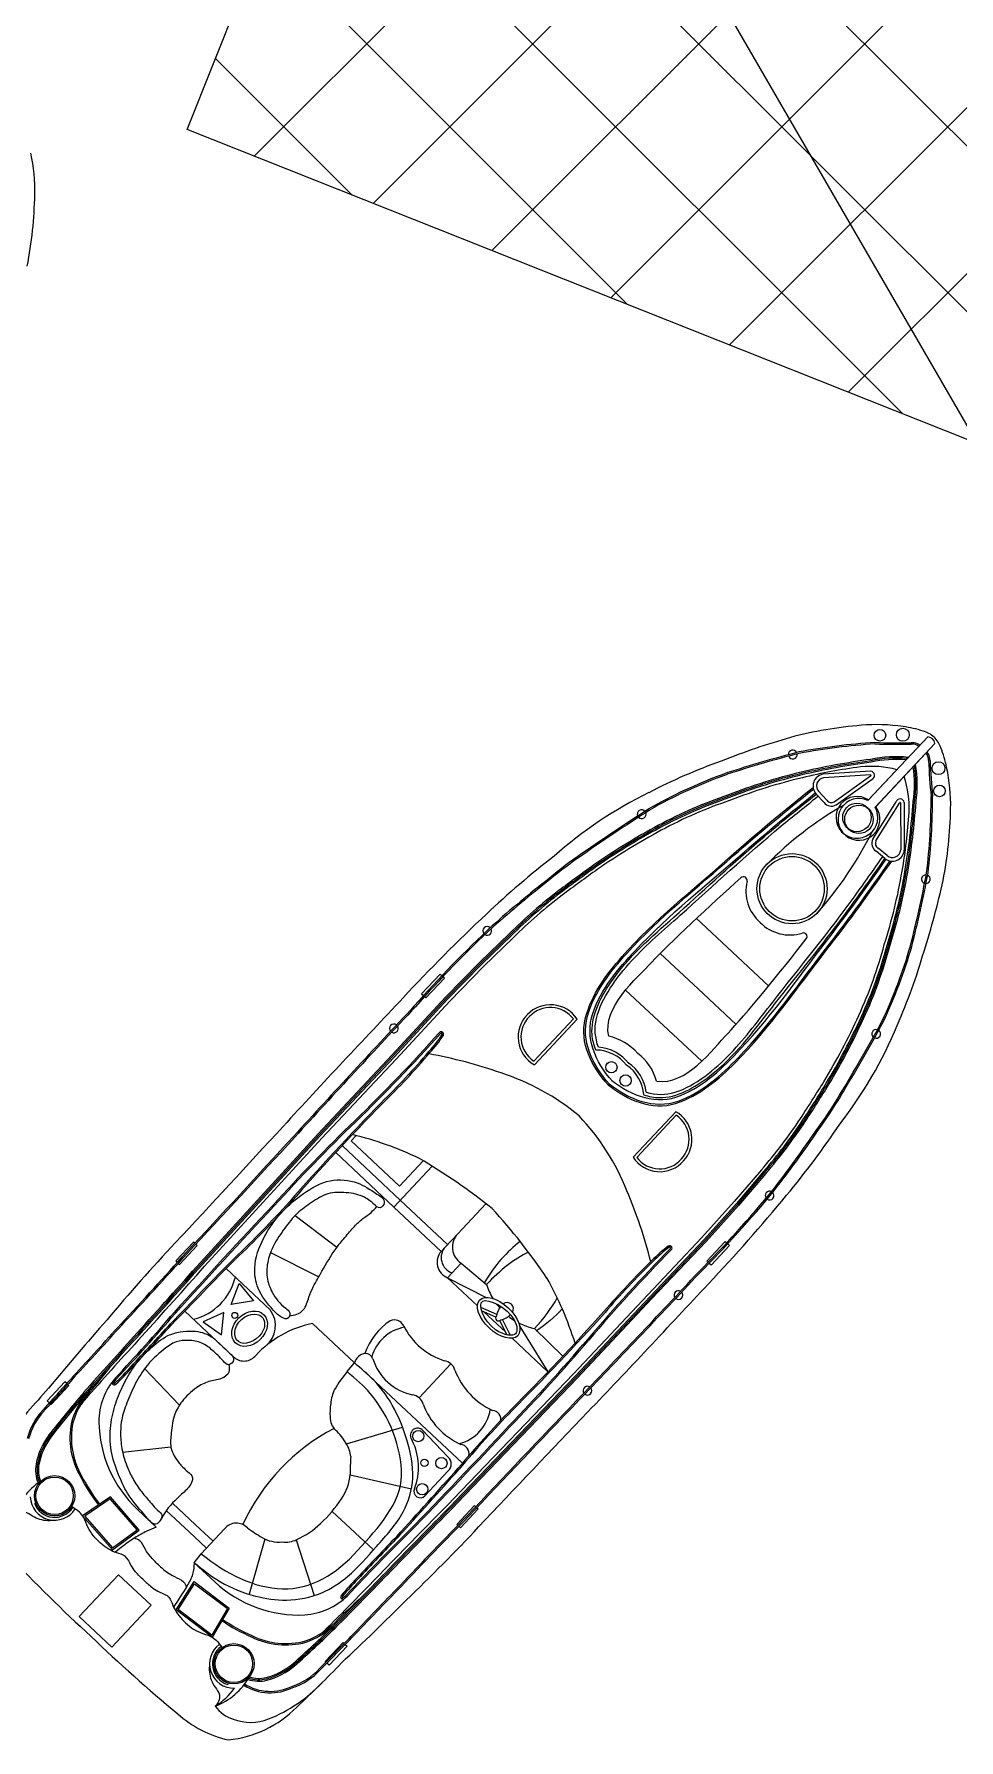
# Model space of a CAD drawing. Header units: metres. Extents: x 261051 to 267165, y 2208696 to 2215152.
# Drawn here: x 261105.4 to 261155.4, y 2209944.8 to 2210037.1 of the extents above; entities that cross this region are included whole.
import ezdxf

# ---------------------------------------------------------------- set-up
doc = ezdxf.new("R2010")
doc.units = ezdxf.units.M
doc.layers.add('PORT', color=5, linetype='Continuous')
doc.layers.add('village', color=3, linetype='Continuous')

msp = doc.modelspace()

# ---------------------------------------------------------------- linework, layer by layer
at = {"color": 30}
for p, q in [((261153.744, 2209999.048), (261150.512, 2209995.599)), ((261150.537, 2209995.626), (261153.744, 2209999.048)), ((261154.136, 2209998.681), (261150.904, 2209995.231)), ((261150.929, 2209995.258), (261154.136, 2209998.681)), ((261150.672, 2209997.178), (261148.096, 2209997.016)), ((261150.662, 2209996.985), (261148.115, 2209996.825)), ((261148.691, 2209995.52), (261150.649, 2209996.93)), ((261148.796, 2209995.359), (261150.733, 2209996.754)), ((261147.715, 2209995.943), (261148.134, 2209995.489)), ((261147.855, 2209996.075), (261148.282, 2209995.612)), ((261150.776, 2209993.503), (261152.043, 2209995.527)), ((261150.943, 2209993.41), (261152.224, 2209995.455)), ((261152.278, 2209995.471), (261152.282, 2209992.919)), ((261152.469, 2209995.493), (261152.474, 2209992.913)), ((261151.551, 2209992.611), (261151.061, 2209993.008)), ((261151.429, 2209992.463), (261150.948, 2209992.852)), ((261131.12, 2209988.405), (261129.493, 2209986.826)), ((261131.174, 2209988.35), (261129.547, 2209986.772)), ((261143.189, 2209987.393), (261141.224, 2209989.234)), ((261131.227, 2209988.295), (261129.601, 2209986.718)), ((261131.334, 2209988.185), (261129.71, 2209986.609)), ((261129.493, 2209986.826), (261127.66, 2209984.95)), ((261129.547, 2209986.772), (261127.716, 2209984.897)), ((261129.601, 2209986.718), (261127.772, 2209984.844)), ((261129.71, 2209986.609), (261127.883, 2209984.738)), ((261141.324, 2209985.403), (261139.274, 2209987.325)), ((261143.189, 2209987.393), (261145.154, 2209985.551)), ((261127.361, 2209986.201), (261126.361, 2209985.134)), ((261126.595, 2209984.914), (261127.595, 2209985.982)), ((261127.458, 2209986.11), (261127.361, 2209986.201)), ((261127.595, 2209985.982), (261127.514, 2209986.058)), ((261127.66, 2209984.95), (261124.759, 2209981.815)), ((261127.716, 2209984.897), (261124.815, 2209981.763)), ((261127.772, 2209984.844), (261124.871, 2209981.71)), ((261127.883, 2209984.738), (261124.984, 2209981.606)), ((261126.361, 2209985.134), (261126.465, 2209985.036)), ((261126.521, 2209984.983), (261126.595, 2209984.914)), ((261139.459, 2209983.413), (261137.403, 2209985.34)), ((261141.324, 2209985.403), (261143.375, 2209983.481)), ((261132.435, 2209981.496), (261134.574, 2209983.778)), ((261132.462, 2209981.3), (261134.771, 2209983.764)), ((261139.459, 2209983.413), (261141.516, 2209981.485)), ((261124.759, 2209981.815), (261120.748, 2209977.534)), ((261124.815, 2209981.763), (261120.804, 2209977.482)), ((261124.871, 2209981.71), (261120.86, 2209977.43)), ((261124.984, 2209981.606), (261120.973, 2209977.326)), ((261137.805, 2209976.293), (261140.114, 2209978.757)), ((261138.002, 2209976.279), (261140.14, 2209978.561)), ((261120.748, 2209977.534), (261114.393, 2209970.596)), ((261120.804, 2209977.482), (261114.45, 2209970.545)), ((261120.86, 2209977.43), (261114.507, 2209970.493)), ((261120.973, 2209977.326), (261114.621, 2209970.391)), ((261122.819, 2209977.466), (261122.545, 2209977.175)), ((261124.859, 2209973.598), (261121.716, 2209976.543)), ((261125.211, 2209973.974), (261122.067, 2209976.92)), ((261122.545, 2209977.175), (261125.161, 2209974.723)), ((261124.859, 2209973.598), (261126.931, 2209975.81)), ((261125.161, 2209974.723), (261126.454, 2209976.102)), ((261144.748, 2209975.614), (261143.281, 2209973.89)), ((261144.865, 2209975.514), (261143.396, 2209973.789)), ((261144.923, 2209975.464), (261143.454, 2209973.739)), ((261144.982, 2209975.415), (261143.512, 2209973.688)), ((261127.419, 2209971.199), (261124.859, 2209973.598)), ((261127.771, 2209971.574), (261125.211, 2209973.974)), ((261129.832, 2209973.773), (261128.315, 2209972.154)), ((261143.281, 2209973.89), (261141.532, 2209971.946)), ((261143.396, 2209973.789), (261141.645, 2209971.842)), ((261143.454, 2209973.739), (261141.702, 2209971.79)), ((261143.512, 2209973.688), (261141.758, 2209971.738)), ((261119.526, 2209973.145), (261121.785, 2209971.422)), ((261128.315, 2209972.154), (261127.657, 2209971.452)), ((261141.532, 2209971.946), (261138.594, 2209968.85)), ((261141.645, 2209971.842), (261138.706, 2209968.745)), ((261141.702, 2209971.79), (261138.762, 2209968.693)), ((261141.758, 2209971.738), (261138.817, 2209968.64)), ((261141.791, 2209970.673), (261142.792, 2209971.74)), ((261142.792, 2209971.74), (261142.873, 2209971.664)), ((261114.013, 2209971.702), (261113.057, 2209970.682)), ((261113.256, 2209970.495), (261114.212, 2209971.515)), ((261114.085, 2209971.634), (261114.013, 2209971.702)), ((261114.212, 2209971.515), (261114.141, 2209971.582)), ((261118.195, 2209971.143), (261120.799, 2209969.822)), ((261127.657, 2209971.452), (261127.419, 2209971.199)), ((261143.026, 2209971.52), (261142.026, 2209970.453)), ((261142.929, 2209971.611), (261143.026, 2209971.52)), ((261113.057, 2209970.682), (261113.143, 2209970.601)), ((261113.199, 2209970.548), (261113.256, 2209970.495)), ((261115.793, 2209970.268), (261118.178, 2209968.034)), ((261128.498, 2209970.554), (261127.767, 2209969.773)), ((261128.498, 2209970.554), (261129.878, 2209969.409)), ((261141.865, 2209970.604), (261141.791, 2209970.673)), ((261142.026, 2209970.453), (261141.921, 2209970.551)), ((261116.06, 2209968.325), (261116.485, 2209969.467)), ((261116.485, 2209969.467), (261117.261, 2209968.528)), ((261127.767, 2209969.773), (261129.382, 2209968.26)), ((261127.767, 2209969.773), (261129.854, 2209968.709)), ((261117.261, 2209968.528), (261116.06, 2209968.325)), ((261130.44, 2209967.785), (261129.57, 2209968.159)), ((261138.594, 2209968.85), (261134.583, 2209964.571)), ((261138.706, 2209968.745), (261134.695, 2209964.465)), ((261138.762, 2209968.693), (261134.75, 2209964.412)), ((261138.817, 2209968.64), (261134.806, 2209964.359)), ((261116.23, 2209965.457), (261113.549, 2209967.97)), ((261115.654, 2209967.892), (261114.541, 2209967.394)), ((261114.541, 2209967.394), (261115.529, 2209966.679)), ((261115.529, 2209966.679), (261115.654, 2209967.892)), ((261122.727, 2209965.16), (261120.453, 2209967.292)), ((261130.379, 2209967.644), (261129.612, 2209967.974)), ((261129.751, 2209967.914), (261130.894, 2209966.843)), ((261130.584, 2209967.452), (261130.977, 2209966.68)), ((261130.721, 2209967.522), (261131.161, 2209966.657)), ((261131.669, 2209967.126), (261133.2, 2209964.681)), ((261131.264, 2209966.497), (261133.2, 2209964.681)), ((261132.467, 2209967.017), (261134.011, 2209965.533)), ((261111.378, 2209964.853), (261113.261, 2209962.874)), ((261122.333, 2209964.69), (261122.727, 2209965.16)), ((261123.333, 2209964.641), (261128.568, 2209959.735)), ((261126.227, 2209963.274), (261127.951, 2209965.114)), ((261134.583, 2209964.571), (261128.074, 2209957.783)), ((261134.695, 2209964.465), (261128.184, 2209957.676)), ((261134.75, 2209964.412), (261128.239, 2209957.622)), ((261134.806, 2209964.359), (261128.294, 2209957.569)), ((261107.065, 2209964.145), (261106.097, 2209963.113)), ((261106.314, 2209962.91), (261107.282, 2209963.942)), ((261107.166, 2209964.051), (261107.065, 2209964.145)), ((261107.282, 2209963.942), (261107.222, 2209963.998)), ((261106.097, 2209963.113), (261106.22, 2209962.998)), ((261106.276, 2209962.946), (261106.314, 2209962.91)), ((261122.292, 2209960.79), (261125.331, 2209961.688)), ((261127.8, 2209960.062), (261126.391, 2209961.549)), ((261110.188, 2209960.326), (261112.798, 2209960.628)), ((261122.5, 2209959.107), (261125.814, 2209958.344)), ((261126.545, 2209957.971), (261127.804, 2209959.315)), ((261109.524, 2209957.918), (261108.02, 2209956.887)), ((261111.084, 2209956.111), (261109.524, 2209957.918)), ((261105.487, 2209957.59), (261105.415, 2209957.563)), ((261109.511, 2209957.816), (261108.135, 2209956.873)), ((261110.971, 2209956.124), (261109.511, 2209957.816)), ((261112.009, 2209956.276), (261110.993, 2209957.228)), ((261112.552, 2209957.168), (261113.783, 2209956.015)), ((261112.879, 2209957.573), (261114.137, 2209956.393)), ((261121.516, 2209957.131), (261123.764, 2209955.053)), ((261128.267, 2209956.427), (261129.223, 2209957.448)), ((261129.422, 2209957.261), (261128.466, 2209956.241)), ((261129.223, 2209957.448), (261129.294, 2209957.381)), ((261129.35, 2209957.329), (261129.422, 2209957.261)), ((261108.02, 2209956.887), (261109.632, 2209955.047)), ((261108.135, 2209956.873), (261109.644, 2209955.151)), ((261109.632, 2209955.047), (261111.084, 2209956.111)), ((261109.644, 2209955.151), (261110.971, 2209956.124)), ((261115.077, 2209955.512), (261114.137, 2209956.393)), ((261114.445, 2209954.831), (261115.704, 2209956.189)), ((261128.323, 2209956.374), (261128.267, 2209956.427)), ((261128.466, 2209956.241), (261128.379, 2209956.322)), ((261114.724, 2209955.132), (261113.783, 2209956.015)), ((261117.889, 2209955.63), (261117.028, 2209952.646)), ((261119.579, 2209955.586), (261120.549, 2209952.573)), ((261114.062, 2209954.352), (261114.445, 2209954.831)), ((261114.062, 2209954.352), (261115.174, 2209953.309)), ((261107.84, 2209951.441), (261109.961, 2209953.703)), ((261109.961, 2209953.703), (261111.723, 2209952.051)), ((261113.086, 2209951.81), (261114.054, 2209953.328)), ((261114.054, 2209953.328), (261115.958, 2209951.888)), ((261113.189, 2209951.828), (261114.074, 2209953.216)), ((261114.074, 2209953.216), (261115.857, 2209951.869)), ((261109.603, 2209949.789), (261107.84, 2209951.441)), ((261111.723, 2209952.051), (261109.603, 2209949.789)), ((261115.027, 2209950.321), (261113.086, 2209951.81)), ((261115.005, 2209950.434), (261113.189, 2209951.828)), ((261115.857, 2209951.869), (261115.005, 2209950.434)), ((261115.958, 2209951.888), (261115.027, 2209950.321)), ((261121.147, 2209949.009), (261122.115, 2209950.041)), ((261122.332, 2209949.838), (261121.364, 2209948.806)), ((261122.115, 2209950.041), (261122.175, 2209949.985)), ((261122.231, 2209949.932), (261122.332, 2209949.838)), ((261121.186, 2209948.973), (261121.147, 2209949.009)), ((261121.364, 2209948.806), (261121.242, 2209948.92)), ((261115.893, 2209947.838), (261115.87, 2209947.765))]:
    msp.add_line(p, q, dxfattribs=at)
for centre, radius in [((261151.163, 2209999.124), 0.313), ((261152.398, 2209999.152), 0.349), ((261154.327, 2209997.344), 0.349), ((261154.379, 2209996.11), 0.313), ((261149.916, 2209994.68), 0.771), ((261150.025, 2209994.578), 0.771), ((261146.404, 2209990.823), 1.896), ((261146.404, 2209990.823), 1.896), ((261146.404, 2209990.823), 1.743), ((261146.404, 2209990.823), 1.743), ((261136.632, 2209981.164), 0.305), ((261137.398, 2209980.445), 0.305), ((261116.257, 2209967.733), 0.163), ((261126.183, 2209961.205), 0.304), ((261126.514, 2209959.755), 0.197), ((261127.434, 2209959.739), 0.304), ((261106.507, 2209957.974), 1.09), ((261106.507, 2209957.974), 1.013), ((261126.394, 2209958.33), 0.304), ((261116.209, 2209948.882), 1.09), ((261116.209, 2209948.882), 1.013)]:
    msp.add_circle(centre, radius, dxfattribs=at)
for centre, radius, start, end in [((261095.946, 2210028.592), 9.491, 358.71158, 12.33521), ((261082.698, 2210028.801), 22.74, 349.118, 358.93745), ((261152.054, 2209977.005), 22.74, 94.77761, 104.59706), ((261150.988, 2209990.211), 9.491, 81.37986, 95.00348), ((261151.635, 2209993.625), 6.02, 71.97911, 82.59745), ((261158.986, 2209955.743), 45.082, 106.31261, 111.35414), ((261153.141, 2209963.922), 34.885, 93.69781, 100.51143), ((261153.141, 2209963.922), 34.808, 93.70413, 100.50723), ((261152.028, 2210030.683), 31.969, 267.96311, 271.45781), ((261152.028, 2210030.683), 32.046, 267.96999, 271.46117), ((261152.891, 2209998.043), 0.683, 63.99966, 94.16552), ((261152.891, 2209998.043), 0.606, 63.79421, 94.33097), ((261152.705, 2209997.496), 1.181, 61.72209, 67.42278), ((261152.705, 2209997.496), 1.258, 60.79672, 67.31331), ((261153.042, 2209997.779), 1.635, 49.90889, 73.8585), ((261153.688, 2209998.595), 0.456, 10.76489, 82.95017), ((261153.688, 2209998.595), 0.456, 10.76489, 82.95017), ((261152.915, 2209997.898), 1.635, 19.85656, 43.80618), ((261153.196, 2209968.091), 31.486, 109.72307, 117.5005), ((261161.821, 2209939.31), 60.802, 104.32523, 108.15897), ((261161.821, 2209939.31), 60.726, 104.32764, 108.15798), ((261146.447, 2209998.083), 0.237, 27.08796, 182.23001), ((261146.447, 2209998.083), 0.237, 200.86777, 8.45019), ((261155.976, 2209958.478), 39.701, 97.70588, 103.22641), ((261155.976, 2209958.478), 39.624, 97.70149, 103.22635), ((261155.976, 2209958.478), 39.547, 97.69706, 103.22622), ((261152.019, 2209991.515), 6.452, 83.96683, 102.22541), ((261152.019, 2209991.515), 6.375, 84.49041, 102.25255), ((261152.019, 2209991.515), 6.298, 85.03062, 102.28021), ((261152.655, 2209997.543), 1.181, 26.29228, 31.99297), ((261152.655, 2209997.543), 1.258, 26.40175, 32.91834), ((261153.189, 2209997.764), 0.606, 359.38409, 29.92085), ((261153.189, 2209997.764), 0.683, 359.54955, 29.7154), ((261185.816, 2209999.018), 32.046, 182.2539, 185.74508), ((261185.816, 2209999.018), 31.969, 182.25725, 185.75196), ((261148.861, 2209996.224), 6.02, 11.11761, 21.73595), ((261152.002, 2209971.615), 27.056, 109.72193, 118.94532), ((261152.002, 2209971.615), 26.979, 109.72415, 118.94099), ((261153.606, 2209968.761), 29.149, 103.31606, 111.41374), ((261153.606, 2209968.761), 29.072, 103.3162, 111.41749), ((261153.606, 2209968.761), 28.995, 103.31627, 111.42126), ((261153.606, 2209968.761), 28.842, 103.31656, 111.42887), ((261153.594, 2209969.839), 27.79, 97.1991, 103.80437), ((261148.175, 2209996.384), 0.637, 97.13602, 223.74536), ((261148.175, 2209996.384), 0.445, 97.8278, 223.94874), ((261150.697, 2209992.075), 5.367, 75.1562, 96.25823), ((261150.651, 2209996.959), 0.0285, 266.6027, 68.5437), ((261150.651, 2209996.959), 0.22, 291.91399, 84.66043), ((261147.376, 2209995.188), 5.367, 357.45683, 18.55886), ((261146.731, 2209996.471), 6.298, 351.43486, 8.68444), ((261146.731, 2209996.471), 6.375, 351.46251, 9.22465), ((261146.731, 2209996.471), 6.452, 351.48966, 9.74824), ((261145.497, 2209995.357), 9.491, 358.71158, 12.33521), ((261148.697, 2209975.515), 22.831, 116.08997, 131.63712), ((261150.636, 2209973.064), 24.087, 108.57251, 118.39265), ((261150.636, 2209973.064), 24.011, 108.56798, 118.39287), ((261150.636, 2209973.064), 23.934, 108.56341, 118.39312), ((261149.916, 2209994.68), 1.132, 56.7415, 29.19106), ((261119.123, 2209995.803), 34.808, 353.20784, 0.01094), ((261119.123, 2209995.803), 34.885, 353.20363, 0.01726), ((261183.357, 2209924.138), 83.895, 121.99342, 125.16589), ((261183.357, 2209924.138), 83.819, 121.99481, 125.16635), ((261138.268, 2209994.857), 0.237, 38.47338, 206.56905), ((261138.268, 2209994.857), 0.237, 225.20411, 19.83832), ((261150.636, 2209973.064), 23.78, 108.55419, 118.39363), ((261159.327, 2209977.939), 20.143, 120.18491, 135.25572), ((261148.537, 2209995.794), 0.505, 217.05145, 300.72303), ((261148.537, 2209995.794), 0.314, 215.52437, 299.36549), ((261150.025, 2209994.578), 1.132, 64.524, 36.97356), ((261152.252, 2209995.459), 0.22, 9.05463, 161.80107), ((261152.252, 2209995.459), 0.0285, 25.17136, 187.11236), ((261124.999, 2209996.638), 27.79, 349.9107, 356.51597), ((261113.507, 2209998.279), 39.547, 350.48884, 356.01801), ((261113.507, 2209998.279), 39.624, 350.48871, 356.01357), ((261113.507, 2209998.279), 39.701, 350.48865, 356.00919), ((261132.249, 2209995.566), 22.74, 349.118, 358.93745), ((261156.241, 2209962.49), 36.055, 118.23737, 124.75349), ((261156.241, 2209962.49), 35.979, 118.23719, 124.75255), ((261156.241, 2209962.49), 35.902, 118.23703, 124.75162), ((261156.241, 2209962.49), 35.748, 118.23669, 124.74974), ((261132.71, 2210002.884), 20.143, 318.45934, 333.53015), ((261151.226, 2209993.274), 0.505, 152.99204, 236.66361), ((261151.226, 2209993.274), 0.314, 154.34957, 238.19069), ((261163.543, 2209953.749), 49.078, 127.70422, 133.32859), ((261147.362, 2209974.567), 21.943, 124.16975, 129.99861), ((261147.362, 2209974.567), 21.866, 124.168, 130.00204), ((261205.23, 2209895.072), 119.386, 125.6263, 126.75575), ((261205.23, 2209895.072), 119.309, 125.62658, 126.75556), ((261151.838, 2209992.951), 0.637, 229.9697, 356.57905), ((261151.838, 2209992.951), 0.445, 229.76632, 355.88726), ((261174.267, 2209938.969), 66.545, 128.04334, 131.48939), ((261174.267, 2209938.969), 66.468, 128.04222, 131.48851), ((261205.23, 2209895.072), 119.233, 125.62686, 126.75536), ((261205.23, 2209895.072), 119.079, 125.62743, 126.75496), ((261143.775, 2209991.267), 0.202, 346.05214, 132.51988), ((261146.191, 2209990.697), 2.281, 166.79676, 228.59788), ((261123.922, 2209996.58), 28.842, 342.2862, 350.3985), ((261123.922, 2209996.58), 28.995, 342.2938, 350.39879), ((261123.922, 2209996.58), 29.072, 342.29758, 350.39886), ((261123.922, 2209996.58), 29.149, 342.30133, 350.39901), ((261094, 2210002.87), 60.726, 345.55708, 349.38742), ((261094, 2210002.87), 60.802, 345.5561, 349.38983), ((261153.646, 2209991.337), 0.237, 85.26487, 252.84729), ((261110.583, 2210001.105), 45.082, 342.36092, 347.40245), ((261153.646, 2209991.337), 0.237, 271.48506, 66.62711), ((261150.78, 2209968.474), 27.996, 127.36915, 134.60795), ((261150.78, 2209968.474), 27.919, 127.37, 134.60795), ((261150.78, 2209968.474), 27.843, 127.37085, 134.60795), ((261150.78, 2209968.474), 27.689, 127.37255, 134.60795), ((261194.178, 2209920.978), 93.938, 133.20548, 137.09766), ((261172.094, 2209943.901), 61.433, 133.01841, 138.66263), ((261172.094, 2209943.901), 61.357, 133.01937, 138.66379), ((261146.292, 2209990.602), 2.281, 225.11718, 286.9183), ((261147.017, 2209988.228), 0.202, 321.19519, 107.66293), ((261128.409, 2209993.895), 23.78, 335.32144, 345.16088), ((261128.409, 2209993.895), 23.934, 335.32194, 345.15166), ((261128.409, 2209993.895), 24.011, 335.32219, 345.14709), ((261128.409, 2209993.895), 24.087, 335.32242, 345.14255), ((261126.874, 2209995.165), 26.979, 334.77408, 343.99091), ((261126.874, 2209995.165), 27.056, 334.76974, 343.99314), ((261123.28, 2209996.127), 31.486, 336.21456, 343.99199), ((261643.147, 2209495.058), 712.788, 136.586629, 137.352583), ((261645.598, 2209496.601), 712.768, 136.805233, 137.57712), ((261645.598, 2209496.601), 712.692, 136.805133, 137.577124), ((261133.292, 2209982.795), 1.71, 134.65674, 240.96092), ((261133.292, 2209982.795), 1.556, 134.57625, 236.5921), ((261133.333, 2209982.824), 1.719, 33.17301, 136.30687), ((261133.333, 2209982.824), 1.565, 37.55115, 136.38867), ((261117.493, 2209998.803), 35.748, 328.96532, 335.47837), ((261117.493, 2209998.803), 35.902, 328.96344, 335.47804), ((261117.493, 2209998.803), 35.979, 328.96251, 335.47787), ((261117.493, 2209998.803), 36.055, 328.96158, 335.47769), ((261062.05, 2210041.131), 87.382, 313.99658, 318.33251), ((261062.05, 2210041.131), 87.459, 313.99661, 318.33251), ((261124.861, 2209983.265), 0.237, 51.88763, 221.98675), ((261124.861, 2209983.265), 0.237, 240.64693, 33.22746), ((261121.522, 2209986.798), 7.097, 317.55387, 326.98503), ((261121.522, 2209986.798), 7.174, 317.56573, 327.00324), ((261127.426, 2209982.957), 0.13, 329.7689, 140.952), ((261127.325, 2209983.039), 0.0767, 318.33251, 320.952), ((261127.426, 2209982.957), 0.0531, 331.33236, 140.952), ((261135.875, 2209980.011), 2.894, 41.13105, 77.73339), ((261077.465, 2210023.378), 83.819, 328.54872, 331.72025), ((261130.98, 2209992.12), 22.831, 322.07794, 337.6251), ((261077.465, 2210023.378), 83.895, 328.54917, 331.72165), ((261150.957, 2209982.965), 0.237, 73.87674, 228.51095), ((261150.957, 2209982.965), 0.237, 247.14601, 55.24168), ((261097.226, 2210006.998), 38.686, 314.15465, 319.76342), ((261097.226, 2210006.998), 38.763, 314.1562, 319.76124), ((261122.349, 2209957.316), 24.96, 70.54832, 79.83391), ((261135.767, 2209979.949), 2.146, 38.14599, 89.35311), ((261135.767, 2209979.949), 2.3, 38.14599, 85.89574), ((261136.297, 2209979.616), 2.894, 15.98167, 52.58401), ((261136.242, 2209979.504), 2.146, 4.36195, 55.56907), ((261136.242, 2209979.504), 2.3, 7.81932, 55.56907), ((261126.803, 2209968.846), 12.611, 50.15957, 72.18538), ((261047.043, 2210043.321), 119.079, 326.9601, 328.08764), ((261047.043, 2210043.321), 119.233, 326.95971, 328.0882), ((261047.043, 2210043.321), 119.309, 326.95951, 328.08848), ((261047.043, 2210043.321), 119.386, 326.95931, 328.08876), ((261225.661, 2209880.267), 141.758, 135.7178, 138.67154), ((261225.661, 2209880.267), 141.681, 135.71823, 138.67173), ((261130.12, 2209990.726), 21.866, 323.71303, 329.54706), ((261130.12, 2209990.726), 21.943, 323.71646, 329.54531), ((261189.492, 2209909.312), 95.97, 134.0661, 137.87142), ((261189.492, 2209909.312), 95.893, 134.06612, 137.87188), ((261125.743, 2209969.839), 12.611, 21.52968, 43.55549), ((261139.269, 2209977.261), 1.719, 317.40819, 60.54206), ((261139.269, 2209977.261), 1.565, 317.32639, 56.16391), ((261123.819, 2209993.742), 27.689, 319.10712, 326.34252), ((261123.819, 2209993.742), 27.843, 319.10712, 326.34422), ((261123.819, 2209993.742), 27.919, 319.10712, 326.34507), ((261123.819, 2209993.742), 27.996, 319.10712, 326.34591), ((260413.956, 2210623.847), 956.068, 316.987548, 317.501983), ((260407.32, 2210630.024), 965.916, 316.989507, 317.497714), ((260407.32, 2210630.024), 965.993, 316.989561, 317.497717), ((261118.253, 2209959.484), 18.553, 64.49342, 76.37264), ((261092.854, 2210015.267), 66.468, 322.22656, 325.67285), ((261092.854, 2210015.267), 66.545, 322.22568, 325.67172), ((261108.298, 2210005.524), 49.078, 320.38647, 326.01084), ((261108.132, 2209945.628), 35.557, 51.66406, 59.38174), ((261139.243, 2209977.218), 1.71, 212.75414, 319.05832), ((261139.243, 2209977.218), 1.556, 217.12297, 319.13881), ((261097.916, 2210013.419), 61.357, 315.05127, 320.69569), ((261097.916, 2210013.419), 61.433, 315.05243, 320.69665), ((261385.984, 2209721.591), 367.693, 136.71573, 137.94332), ((261385.984, 2209721.591), 367.616, 136.71561, 137.94319), ((261078.255, 2210010.8), 55.139, 313.52968, 317.96663), ((261078.255, 2210010.8), 55.216, 313.531, 317.96712), ((261114.527, 2209964.648), 24.96, 13.88115, 23.16674), ((261073.611, 2210033.971), 93.938, 316.61741, 320.50959), ((261145.191, 2209974.219), 0.237, 64.19686, 216.47249), ((261145.191, 2209974.219), 0.237, 235.13139, 45.53797), ((261103.784, 2209949.703), 35.557, 34.33333, 42.051), ((261129.086, 2209971.432), 1.057, 136.85753, 236.21986), ((261180.18, 2209908.359), 92.276, 136.68759, 140.14571), ((260960.919, 2210106.933), 204.349, 316.88325, 318.35566), ((260960.919, 2210106.933), 204.426, 316.88325, 318.3554), ((261487.09, 2209605.564), 520.529, 135.43592, 135.9806), ((261128.098, 2209970.609), 0.899, 139.05806, 248.38482), ((261128.29, 2209970.858), 0.868, 136.85753, 251.34928), ((261202.072, 2209909.906), 87.459, 135.38255, 139.71845), ((261202.072, 2209909.906), 87.382, 135.38255, 139.71848), ((261144, 2209965.732), 7.174, 126.71182, 136.14934), ((261144, 2209965.732), 7.097, 126.73003, 136.16119), ((261139.784, 2209971.375), 0.13, 312.76306, 123.94616), ((261139.784, 2209971.375), 0.0531, 312.76306, 122.3827), ((261139.872, 2209971.28), 0.0767, 132.76306, 135.38255), ((260747.159, 2210296.529), 491.012, 317.8137, 318.40992), ((260747.159, 2210296.529), 491.089, 317.81368, 318.40985), ((260747.159, 2210296.529), 491.166, 317.81366, 318.40978), ((260747.159, 2210296.529), 491.319, 317.81362, 318.40964), ((261487.09, 2209605.564), 520.452, 135.43606, 135.98045), ((260620.875, 2210456.945), 712.692, 316.13794, 316.90993), ((260620.875, 2210456.945), 712.768, 316.137944, 316.90983), ((261165.731, 2209942.797), 38.763, 133.95383, 139.55886), ((261165.731, 2209942.797), 38.686, 133.95165, 139.56041), ((261113.254, 2209970.549), 3.124, 284.32609, 346.21357), ((261133.262, 2209970.475), 3.548, 197.48251, 210.83352), ((261116.955, 2209960.701), 18.553, 17.34242, 29.22165), ((260619.494, 2210454.399), 712.788, 316.362481, 317.128435), ((261140.258, 2209968.835), 0.237, 60.48761, 213.06814), ((261140.258, 2209968.835), 0.237, 231.72831, 41.82743), ((261131.626, 2209967.466), 1.241, 142.46005, 168.45291), ((261133.262, 2209970.475), 3.548, 216.80664, 221.04656), ((261131.626, 2209967.466), 1.241, 132.97297, 133.24228), ((261130.986, 2209968.085), 0.347, 327.65983, 126.0054), ((261210.965, 2209877.598), 135.677, 138.50445, 140.56085), ((260868.918, 2210184.195), 324.379, 317.35421, 318.02838), ((260868.918, 2210184.195), 324.456, 317.35427, 318.02838), ((261022.816, 2210045.635), 119.049, 316.93303, 319.23113), ((261022.816, 2210045.635), 119.125, 316.93375, 319.23071), ((261021.192, 2210049.588), 123.134, 316.58908, 318.05366), ((261021.192, 2210049.588), 123.21, 316.58943, 318.05301), ((261121.582, 2209961.711), 5.694, 101.43114, 137.41724), ((261117.026, 2209967.186), 1.43, 307.96591, 36.3719), ((261126.598, 2209964.532), 3.491, 123.62895, 160.88528), ((261124.891, 2209966.93), 0.556, 25.19648, 113.89169), ((261128.696, 2209968.797), 3.683, 206.27665, 252.54241), ((261130.531, 2209967.601), 0.166, 136.85753, 316.85753), ((261130.326, 2209968.684), 1.241, 285.26215, 312.90223), ((261133.262, 2209970.475), 3.548, 231.76002, 238.09934), ((261030.945, 2210062.75), 141.681, 315.04333, 317.99684), ((261030.945, 2210062.75), 141.758, 315.04352, 317.99726), ((261130.326, 2209968.684), 1.241, 320.47278, 320.74209), ((261133.262, 2209970.475), 3.548, 242.29173, 257.04754), ((261292.695, 2209800.659), 246.211, 137.56464, 138.57557), ((261292.695, 2209800.659), 246.135, 137.5646, 138.57547), ((261292.695, 2209800.659), 246.058, 137.56456, 138.57536), ((261292.695, 2209800.659), 245.904, 137.56448, 138.57516), ((261125.824, 2209964.884), 2.243, 100.05755, 164.26171), ((261062.272, 2210028.539), 95.893, 315.84318, 319.64894), ((261062.272, 2210028.539), 95.97, 315.84365, 319.64897), ((261116.758, 2209966.083), 0.818, 229.88724, 320.5637), ((261123.428, 2209964.957), 0.73, 98.84006, 163.79686), ((261123.297, 2209965.222), 0.457, 20.86021, 87.62921), ((261126.437, 2209966.227), 2.841, 197.24752, 258.42802), ((261127.474, 2209964.57), 0.723, 16.72552, 80.68827), ((261331.293, 2209761.773), 301.91, 137.83368, 138.29511), ((261331.293, 2209761.773), 301.833, 137.83374, 138.2954), ((261089.847, 2209979.922), 24.724, 319.24632, 322.77027), ((261112.542, 2209961.962), 3.641, 139.15123, 179.69358), ((261093.611, 2209980.453), 23.019, 314.58888, 317.72022), ((261093.611, 2209980.453), 23.096, 314.58888, 317.71834), ((261127.182, 2209960.551), 6.375, 139.51872, 150.05197), ((261131.829, 2209966.143), 3.908, 200.44476, 245.41092), ((261151.418, 2209922.255), 61.411, 137.44407, 140.62588), ((261151.618, 2209926.014), 57.492, 139.22697, 142.20813), ((261151.618, 2209926.014), 57.415, 139.2274, 142.20727), ((261151.618, 2209926.014), 57.339, 139.22783, 142.2064), ((261111.725, 2209960.705), 4.479, 142.38922, 163.98548), ((261111.725, 2209960.705), 4.403, 135.67475, 163.9457), ((261109.739, 2209964.091), 0.122, 151.61138, 314.74949), ((261109.739, 2209964.091), 0.0448, 157.34582, 314.74949), ((261112.542, 2209961.962), 3.564, 139.17498, 142.95336), ((261109.824, 2209964.005), 0.0767, 134.58882, 134.74943), ((261123.436, 2209962.829), 1.994, 153.02928, 175.86492), ((261125.75, 2209962.73), 0.723, 16.72552, 80.68827), ((261135.338, 2209963.663), 0.237, 58.07954, 214.32866), ((261135.338, 2209963.663), 0.237, 232.95287, 39.45534), ((261108.394, 2209960.217), 3.476, 136.01737, 165.74472), ((261108.394, 2209960.217), 3.399, 135.99169, 165.84297), ((261151.618, 2209926.014), 57.185, 139.22871, 139.88577), ((261125.167, 2209962.422), 3.761, 171.57248, 182.81828), ((261130.105, 2209964.303), 3.908, 200.44476, 245.41092), ((261170.755, 2209924.111), 55.216, 135.74795, 140.18406), ((261127.859, 2209962.976), 2.243, 283.48198, 351.62947), ((261170.755, 2209924.111), 55.139, 135.74844, 140.18539), ((261832.151, 2209294.709), 965.993, 136.217346, 136.725502), ((261832.151, 2209294.709), 965.916, 136.21735, 136.725557), ((261825.557, 2209300.93), 956.068, 136.213081, 136.727515), ((261130.159, 2209962.094), 0.497, 347.68592, 84.87876), ((261111.524, 2209961.109), 4.188, 168.54133, 210.11481), ((261111.524, 2209961.109), 4.111, 168.58382, 210.13851), ((261115.568, 2209962.078), 6.667, 180.83127, 226.6706), ((261126.824, 2209951.74), 11.166, 117.75705, 155.22963), ((261122.315, 2209962.206), 0.905, 178.02434, 228.15181), ((260862.214, 2210212.454), 367.616, 315.77187, 316.99945), ((260862.214, 2210212.454), 367.693, 315.77174, 316.99933), ((261126.148, 2209961.233), 0.399, 52.44541, 222.6165), ((261109.224, 2209958.997), 3.78, 143.49375, 169.3717), ((261109.224, 2209958.997), 3.703, 143.50706, 169.37171), ((261109.224, 2209958.997), 3.627, 143.52091, 169.37171), ((261119.032, 2209958.832), 3.804, 31.09842, 45.21022), ((261120.864, 2209959.906), 1.68, 6.32785, 32.03827), ((261122.947, 2209959.512), 3.249, 339.15868, 26.53282), ((261128.434, 2209960.254), 0.497, 347.68592, 84.87876), ((261132.005, 2209959.304), 9.504, 175.24763, 181.02061), ((261127.455, 2209959.687), 0.51, 313.22817, 47.39131), ((261107.283, 2209959.363), 1.805, 169.44063, 202.66769), ((261107.267, 2209959.364), 1.713, 169.3717, 202.33298), ((261107.267, 2209959.364), 1.636, 169.3717, 201.80246), ((261117.242, 2209963.883), 10.536, 207.56168, 217.4551), ((261117.242, 2209963.883), 10.459, 207.55225, 217.47735), ((261119.703, 2209959.387), 2.812, 325.82753, 354.84511), ((260739.88, 2210305.83), 520.452, 317.73462, 318.279), ((260739.88, 2210305.83), 520.529, 317.73446, 318.27915), ((261107.656, 2209955.801), 3.517, 122.8532, 163.18882), ((261106.507, 2209957.974), 1.32, 182.63012, 327.53172), ((261126.295, 2209958.209), 0.345, 154.76228, 316.34172), ((261106.507, 2209957.974), 1.167, 200.58184, 327.53172), ((261115.353, 2209962.34), 8.069, 313.42276, 325.82753), ((261477.336, 2209612.225), 491.319, 135.30543, 135.90144), ((261477.336, 2209612.225), 491.166, 135.30529, 135.9014), ((261477.336, 2209612.225), 491.089, 135.30522, 135.90138), ((261477.336, 2209612.225), 491.012, 135.30515, 135.90136), ((261116.345, 2209955.663), 0.829, 44.06312, 140.60086), ((261122.513, 2209963.744), 9.347, 233.40024, 239.25704), ((261117.516, 2209960.054), 4.922, 295.25759, 313.42276), ((261209.109, 2209871.046), 119.125, 134.48435, 136.78132), ((261274.288, 2209813.251), 204.426, 135.35966, 136.83181), ((261274.288, 2209813.251), 204.349, 135.35941, 136.83181), ((261061.925, 2210019.185), 92.276, 313.56936, 317.02747), ((261118.633, 2209957.259), 1.791, 239.89753, 275.53427), ((261118.997, 2209956.915), 1.451, 262.41589, 295.25759), ((261209.109, 2209871.046), 119.049, 134.48393, 136.78204), ((261213.158, 2209869.682), 123.21, 135.66205, 137.12563), ((261213.158, 2209869.682), 123.134, 135.6614, 137.12598), ((261169.685, 2210017.092), 90.548, 223.49736, 227.47548), ((261119.717, 2209958.189), 6.667, 227.04446, 272.8838), ((260947.161, 2210124.485), 245.904, 315.1399, 316.15058), ((260947.161, 2210124.485), 246.058, 315.1397, 316.1505), ((260947.161, 2210124.485), 246.135, 315.1396, 316.15047), ((260947.161, 2210124.485), 246.211, 315.1395, 316.15043), ((261139.477, 2209937.469), 23.096, 135.99673, 139.12618), ((261139.477, 2209937.469), 23.019, 135.99484, 139.12618), ((261119.798, 2209955.162), 3.641, 274.02148, 314.56384), ((261139.19, 2209933.678), 24.724, 130.94479, 134.46874), ((261122.104, 2209952.503), 0.122, 138.96557, 302.10368), ((261122.104, 2209952.503), 0.0448, 138.96557, 296.36925), ((261122.013, 2209952.582), 0.0767, 318.9656, 319.12621), ((261119.798, 2209955.162), 3.564, 310.7617, 314.54009), ((261357.35, 2209726.45), 324.456, 135.68669, 136.36079), ((261357.35, 2209726.45), 324.379, 135.68669, 136.36085), ((261029.234, 2210047.912), 135.677, 313.15421, 315.21062), ((261121.41, 2209959.976), 10.536, 236.25997, 246.15338), ((261121.41, 2209959.976), 10.459, 236.23771, 246.16281), ((261081.394, 2209991.827), 57.339, 311.50866, 314.48723), ((261081.394, 2209991.827), 57.415, 311.5078, 314.48766), ((261081.394, 2209991.827), 57.492, 311.50694, 314.4881), ((261118.597, 2209954.266), 4.403, 289.76937, 318.04032), ((261118.597, 2209954.266), 4.479, 289.72958, 311.32584), ((261081.394, 2209991.827), 57.185, 313.8293, 314.48635), ((261171.11, 2210015.757), 90.548, 226.23959, 230.2177), ((261116.209, 2209948.882), 1.32, 126.18334, 271.08494), ((261116.209, 2209948.882), 1.167, 126.18334, 253.13323), ((261119.013, 2209954.091), 4.188, 243.60025, 285.17373), ((261119.013, 2209954.091), 4.111, 243.57656, 285.13125), ((260905.855, 2210160.482), 301.833, 315.41966, 315.88132), ((260905.855, 2210160.482), 301.91, 315.41995, 315.88138), ((261117.054, 2209951.659), 3.627, 284.34335, 310.19416), ((261117.054, 2209951.659), 3.703, 284.34336, 310.20801), ((261117.054, 2209951.659), 3.78, 284.34336, 310.22131), ((261077.655, 2209991.384), 61.411, 313.08918, 316.27099), ((261113.967, 2209949.887), 3.517, 290.52625, 330.86186), ((261118.177, 2209950.037), 2.647, 238.07736, 296.76736), ((261117.545, 2209949.746), 1.805, 251.04737, 284.27443), ((261117.547, 2209949.73), 1.713, 251.38208, 284.34336), ((261117.547, 2209949.73), 1.636, 251.9126, 284.34336), ((261115.039, 2209953.534), 8.219, 291.7273, 316.28837), ((261118.326, 2209950.909), 3.399, 287.87209, 317.72338), ((261118.326, 2209950.909), 3.476, 287.97034, 317.69769), ((261113.362, 2209949.592), 3.517, 301.49962, 324.73215), ((261118.177, 2209950.037), 2.723, 238.07736, 296.64162), ((261117.282, 2209950.806), 6.195, 228.416, 257.21845), ((261116.738, 2209947.682), 1.884, 215.28624, 252.6284), ((261115.276, 2209950.835), 6.103, 275.97968, 315.21719), ((261117.109, 2209948.327), 2.616, 249.07887, 291.81962)]:
    msp.add_arc(centre, radius, start, end, dxfattribs=at)
for start, end in [(48.1771, 218.58368), (237.24257, 29.5182)]:
    msp.add_arc((261129.913, 2209988.536), 0.237, start, end)
for start_param, end_param in [(0.830012, 1.576846), (4.712389, 5.232342)]:
    msp.add_ellipse((261131.181, 2209968.222), major_axis=(2.833, 3.023), ratio=0.425319, start_param=start_param, end_param=end_param, dxfattribs=at)
for centre, major_axis, ratio in [((261117.057, 2209967.014), (0.777, 0.758), 0.758117), ((261130.531, 2209967.601), (1.029, -0.964), 0.533092)]:
    msp.add_ellipse(centre, major_axis=major_axis, ratio=ratio, dxfattribs=at)
for points, knots in [([(261136.458, 2209980.21), (261135.576, 2209981.187), (261134.891, 2209982.476), (261135.549, 2209985.095), (261136.385, 2209986.22), (261138.996, 2209989.169), (261141.014, 2209990.726), (261144.435, 2209993.782), (261145.953, 2209995.025), (261147.544, 2209996.302)], [0, 0, 0, 0, 0.0462196, 0.0462196, 0.0924392, 0.0924392, 0.1947325, 0.1947325, 0.2709084, 0.2709084, 0.2709084, 0.2709084]), ([(261136.515, 2209980.261), (261135.607, 2209981.268), (261134.958, 2209982.595), (261135.714, 2209985.25), (261136.602, 2209986.371), (261139.262, 2209989.299), (261141.278, 2209990.872), (261144.627, 2209993.839), (261146.058, 2209995.011), (261147.56, 2209996.217)], [0, 0, 0, 0, 0.0480884, 0.0480884, 0.0961768, 0.0961768, 0.1985377, 0.1985377, 0.2704106, 0.2704106, 0.2704106, 0.2704106]), ([(261136.686, 2209980.415), (261135.758, 2209981.443), (261135.184, 2209982.755), (261136.064, 2209985.395), (261137.011, 2209986.507), (261139.764, 2209989.436), (261141.816, 2209991.066), (261145.082, 2209993.915), (261146.372, 2209994.968), (261147.663, 2209996.007)], [0, 0, 0, 0, 0.0508337, 0.0508337, 0.1016674, 0.1016674, 0.2060328, 0.2060328, 0.2709084, 0.2709084, 0.2709084, 0.2709084]), ([(261135.792, 2209982.095), (261135.684, 2209982.368), (261135.365, 2209983.567), (261136.813, 2209986.536), (261140.295, 2209989.472), (261143.987, 2209992.95), (261146.629, 2209995.077), (261147.711, 2209995.947)], [0.0234044, 0.0234044, 0.0234044, 0.0234044, 0.0350942, 0.0739111, 0.138251, 0.2165713, 0.2709084, 0.2709084, 0.2709084, 0.2709084]), ([(261135.932, 2209982.242), (261135.752, 2209982.752), (261135.689, 2209983.267), (261136.099, 2209984.927), (261136.914, 2209986.031), (261138.538, 2209987.813), (261139.45, 2209988.579), (261142.154, 2209990.992), (261143.937, 2209992.661), (261146.469, 2209994.751), (261147.138, 2209995.289), (261147.807, 2209995.828)], [0.0248254, 0.0248254, 0.0248254, 0.0248254, 0.0474598, 0.0474598, 0.0949196, 0.0949196, 0.1423794, 0.1423794, 0.237299, 0.237299, 0.2709084, 0.2709084, 0.2709084, 0.2709084]), ([(261136.458, 2209980.21), (261137.49, 2209979.393), (261138.821, 2209978.793), (261141.392, 2209979.619), (261142.46, 2209980.526), (261145.233, 2209983.324), (261146.656, 2209985.438), (261149.484, 2209989.05), (261150.627, 2209990.646), (261151.798, 2209992.315)], [0, 0, 0, 0, 0.0462196, 0.0462196, 0.0924392, 0.0924392, 0.1947325, 0.1947325, 0.2709084, 0.2709084, 0.2709084, 0.2709084]), ([(261136.505, 2209980.27), (261137.569, 2209979.429), (261138.935, 2209978.868), (261141.535, 2209979.794), (261142.596, 2209980.753), (261145.346, 2209983.597), (261146.785, 2209985.71), (261149.529, 2209989.245), (261150.605, 2209990.749), (261151.712, 2209992.326)], [0, 0, 0, 0, 0.0480884, 0.0480884, 0.0961768, 0.0961768, 0.1985377, 0.1985377, 0.2704106, 0.2704106, 0.2704106, 0.2704106]), ([(261136.648, 2209980.451), (261137.734, 2209979.592), (261139.08, 2209979.104), (261141.657, 2209980.153), (261142.705, 2209981.17), (261145.45, 2209984.107), (261146.944, 2209986.26), (261149.575, 2209989.704), (261150.543, 2209991.06), (261151.496, 2209992.415)], [0, 0, 0, 0, 0.0508337, 0.0508337, 0.1016674, 0.1016674, 0.2060328, 0.2060328, 0.2709084, 0.2709084, 0.2709084, 0.2709084]), ([(261138.382, 2209979.667), (261138.662, 2209979.577), (261139.878, 2209979.337), (261142.747, 2209980.974), (261145.452, 2209984.64), (261148.684, 2209988.549), (261150.634, 2209991.323), (261151.433, 2209992.459)], [0.0234044, 0.0234044, 0.0234044, 0.0234044, 0.0350942, 0.0739111, 0.138251, 0.2165713, 0.2709084, 0.2709084, 0.2709084, 0.2709084]), ([(261138.52, 2209979.817), (261139.04, 2209979.67), (261139.558, 2209979.641), (261141.188, 2209980.157), (261142.237, 2209981.042), (261143.91, 2209982.779), (261144.616, 2209983.738), (261146.849, 2209986.592), (261148.398, 2209988.48), (261150.32, 2209991.142), (261150.813, 2209991.845), (261151.308, 2209992.547)], [0.0248254, 0.0248254, 0.0248254, 0.0248254, 0.0474598, 0.0474598, 0.0949196, 0.0949196, 0.1423794, 0.1423794, 0.237299, 0.237299, 0.2709084, 0.2709084, 0.2709084, 0.2709084]), ([(261136.49, 2209982.839), (261136.116, 2209984.394), (261138.02, 2209985.981), (261139.685, 2209987.794), (261142.052, 2209989.996), (261143.642, 2209991.418)], [0.0313661, 0.0313661, 0.0313661, 0.0313661, 0.1084744, 0.1084744, 0.1920729, 0.1920729, 0.1920729, 0.1920729]), ([(261139.079, 2209980.412), (261140.655, 2209980.14), (261142.116, 2209982.143), (261143.817, 2209983.921), (261145.861, 2209986.427), (261147.177, 2209988.105)], [0.0313661, 0.0313661, 0.0313661, 0.0313661, 0.1084744, 0.1084744, 0.1920729, 0.1920729, 0.1920729, 0.1920729]), ([(261131.448, 2209966.741), (261131.557, 2209966.857), (261131.563, 2209967.15), (261130.994, 2209968.169), (261129.949, 2209968.673), (261129.39, 2209968.336), (261129.679, 2209967.456), (261130.834, 2209966.627), (261131.308, 2209966.591), (261131.448, 2209966.741)], [0, 0, 0, 0, 1.031451, 1.031451, 2.992455, 2.992455, 4.95346, 4.95346, 6.283185, 6.283185, 6.283185, 6.283185]), ([(261117.724, 2209967.665), (261117.473, 2209967.923), (261116.824, 2209967.808), (261116.133, 2209966.93), (261116.209, 2209966.381), (261116.939, 2209966.11), (261117.601, 2209966.453), (261117.919, 2209967.227), (261117.876, 2209967.509), (261117.724, 2209967.665)], [0, 0, 0, 0, 1.743273, 1.743273, 3.486547, 3.486547, 5.22982, 5.22982, 6.283185, 6.283185, 6.283185, 6.283185]), ([(261114.445, 2209954.831), (261115.817, 2209953.732), (261117.278, 2209952.993), (261120.38, 2209952.891), (261121.755, 2209953.737), (261124.044, 2209956.272), (261125.253, 2209957.589), (261125.3, 2209960.56), (261124.619, 2209962.291), (261123.228, 2209963.933), (261122.801, 2209964.298), (261122.333, 2209964.69)], [0, 0, 0, 0, 0.0684102, 0.0684102, 0.1368204, 0.1368204, 0.2052306, 0.2052306, 0.2736407, 0.2736407, 0.2974604, 0.2974604, 0.2974604, 0.2974604]), ([(261112.119, 2209954.239), (261111.963, 2209954.39), (261111.703, 2209954.641), (261111.391, 2209955.086), (261111.211, 2209955.54), (261110.924, 2209955.641), (261110.814, 2209955.675)], [0, 0, 0, 0, 0.00840925, 0.01405459, 0.02148076, 0.02583256, 0.02583256, 0.02583256, 0.02583256]), ([(261112.119, 2209954.239), (261112.279, 2209954.094), (261112.547, 2209953.85), (261113.011, 2209953.568), (261113.475, 2209953.418), (261113.595, 2209953.138), (261113.636, 2209953.03)], [0, 0, 0, 0, 0.00840925, 0.01405459, 0.02148076, 0.02583256, 0.02583256, 0.02583256, 0.02583256])]:
    msp.add_open_spline(points, degree=3, knots=knots, dxfattribs=at)
for points in [[(261123.556, 2209973.942), (261123.787, 2209973.754), (261124.115, 2209973.559), (261124.339, 2209973.83), (261123.946, 2209974.303), (261122.885, 2209974.903), (261121.415, 2209975.02), (261119.971, 2209974.322), (261118.848, 2209973.37), (261117.829, 2209971.932), (261117.333, 2209970.296), (261117.521, 2209969.206), (261118.337, 2209968.022), (261118.821, 2209967.617), (261119.116, 2209967.563), (261119.229, 2209967.87), (261119.008, 2209968.121), (261118.28, 2209968.989), (261118, 2209969.795), (261118.06, 2209970.702), (261118.365, 2209971.528), (261118.96, 2209972.453), (261119.636, 2209973.253), (261120.407, 2209973.839), (261121.297, 2209974.315), (261122.29, 2209974.373), (261123.267, 2209974.125), (261123.556, 2209973.942)], [(261119.224, 2209967.724), (261119.612, 2209967.793), (261119.962, 2209968.029), (261120.265, 2209968.722), (261120.504, 2209969.278), (261120.97, 2209970.121), (261121.736, 2209971.355), (261122.21, 2209971.953), (261122.728, 2209972.552), (261123.184, 2209972.97), (261123.632, 2209973.309), (261123.935, 2209973.624)], [(261115.926, 2209965.065), (261115.939, 2209964.669), (261115.526, 2209964.316), (261114.853, 2209964.153), (261114.185, 2209963.82), (261113.403, 2209963.073), (261113.015, 2209962.396), (261112.821, 2209961.372), (261112.804, 2209960.593), (261113.241, 2209959.745), (261113.693, 2209959.294), (261113.973, 2209958.95), (261113.871, 2209958.607), (261113.38, 2209958.053), (261112.438, 2209956.99), (261111.99, 2209956.437), (261111.377, 2209956.935), (261110.451, 2209958.113), (261109.951, 2209959.157), (261109.572, 2209960.416), (261109.547, 2209961.789), (261109.815, 2209962.983), (261110.262, 2209964.044), (261110.852, 2209965.025), (261111.658, 2209965.914), (261112.639, 2209966.639), (261113.297, 2209966.844), (261113.994, 2209966.884), (261114.964, 2209966.599), (261115.429, 2209966.209), (261115.973, 2209965.697), (261116.194, 2209965.326), (261115.926, 2209965.065), (261115.626, 2209965.268), (261115.05, 2209965.841), (261114.466, 2209966.235), (261113.74, 2209966.38), (261113.088, 2209966.3), (261112.427, 2209965.901), (261111.422, 2209964.91), (261110.804, 2209963.892), (261110.37, 2209962.874), (261110.116, 2209961.961), (261110.076, 2209961.282), (261110.165, 2209960.436), (261110.464, 2209959.47), (261110.797, 2209958.803), (261111.286, 2209958.098), (261111.741, 2209957.561), (261112.078, 2209957.195), (261112.319, 2209956.904), (261112.253, 2209956.681)], [(261114.062, 2209954.352), (261115.478, 2209953.321), (261117.37, 2209952.549), (261119.046, 2209952.326), (261120.96, 2209952.727), (261122.362, 2209953.607), (261123.919, 2209955.228), (261125.369, 2209957.103), (261125.886, 2209958.928), (261125.562, 2209961.003), (261124.893, 2209962.669), (261123.77, 2209964.221), (261122.727, 2209965.16)], [(261106.626, 2209956.659), (261106.134, 2209956.623), (261105.314, 2209956.871), (261104.892, 2209957.081), (261104.523, 2209957.005), (261104.289, 2209956.819)], [(261111.332, 2209953.399), (261110.885, 2209953.865), (261110.64, 2209954.222), (261110.326, 2209954.698), (261109.868, 2209954.884), (261108.989, 2209955.417), (261108.312, 2209956.27), (261108.07, 2209956.812), (261107.848, 2209957.092), (261107.426, 2209957.387)], [(261112.009, 2209956.276), (261111.49, 2209956.054), (261110.85, 2209955.699), (261109.778, 2209954.917)], [(261114.062, 2209954.352), (261113.97, 2209953.729), (261113.658, 2209953.068), (261112.947, 2209951.948)], [(261111.332, 2209953.399), (261111.825, 2209952.983), (261112.197, 2209952.762), (261112.693, 2209952.48), (261112.908, 2209952.035), (261113.497, 2209951.192), (261114.392, 2209950.572), (261114.948, 2209950.365), (261115.242, 2209950.163), (261115.564, 2209949.76)], [(261114.889, 2209948.915), (261114.885, 2209948.422), (261115.186, 2209947.619), (261115.423, 2209947.211), (261115.371, 2209946.839), (261115.2, 2209946.593)]]:
    msp.add_spline(points, degree=3, dxfattribs=at)
for points in [[(261131.69, 2209971.739), (261130.992, 2209971.184), (261130.302, 2209970.447), (261129.766, 2209969.513)], [(261133.972, 2209968.091), (261133.576, 2209967.66), (261133.109, 2209967.249), (261132.567, 2209966.889)]]:
    msp.add_open_spline(points, degree=3, dxfattribs=at)
at = {"layer": 'PORT'}
for p, q in [((261113.683, 2210031.895), (261139.729, 2210097.475)), ((261289.588, 2209962.03), (261113.683, 2210031.895))]:
    msp.add_line(p, q, dxfattribs=at)
at = {"layer": 'PORT', "linetype": 'Continuous'}
for p, q in [((261117.31, 2210030.454), (261171.652, 2210084.796)), ((261123.738, 2210027.901), (261178.08, 2210082.243)), ((261130.165, 2210025.348), (261184.507, 2210079.691)), ((261136.593, 2210022.796), (261190.935, 2210077.138)), ((261143.02, 2210020.243), (261197.362, 2210074.585)), ((261149.447, 2210017.69), (261203.79, 2210072.032)), ((261182.196, 2210004.683), (261125.423, 2210061.456)), ((261167.299, 2210010.6), (261122.871, 2210055.029)), ((261152.402, 2210016.516), (261120.318, 2210048.601)), ((261137.506, 2210022.433), (261117.765, 2210042.174)), ((261122.609, 2210028.35), (261115.212, 2210035.746))]:
    msp.add_line(p, q, dxfattribs=at)
at = {"layer": 'village', "color": 3}
msp.add_line((261128.565, 2210062.999), (261175.324, 2209982.283), dxfattribs=at)

doc.saveas('drawing.dxf')
